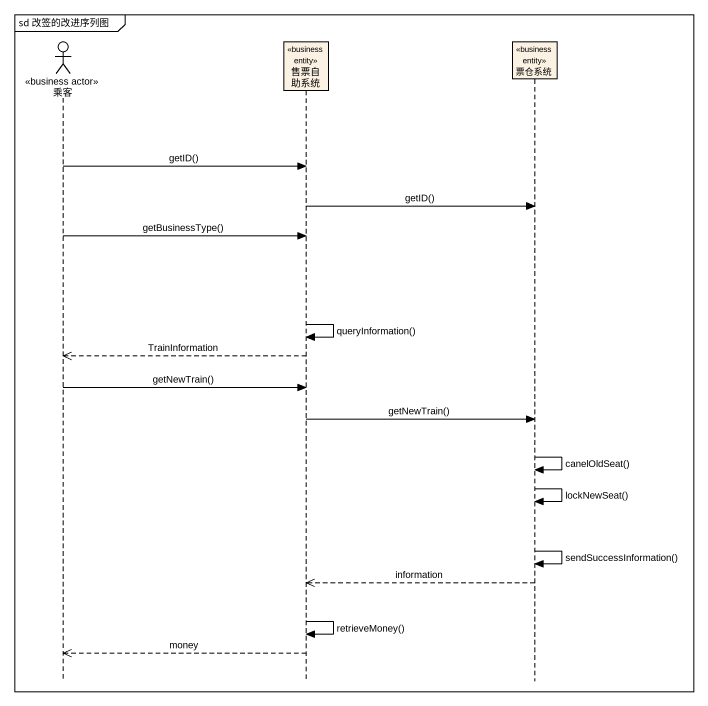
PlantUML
@startuml
mainframe sd 改签的改进序列图
hide footbox
actor 乘客 <<business actor>>
participant 售票自助系统 <<business entity>>
participant 票仓系统 <<business entity>>

乘客 -> 售票自助系统 : getID()
售票自助系统 -> 票仓系统 : getID()
乘客 -> 售票自助系统 : getBusinessType()
售票自助系统 -> 售票自助系统 : queryInformation()
售票自助系统 -->> 乘客 : TrainInformation
乘客 -> 售票自助系统 : getNewTrain()
售票自助系统 -> 票仓系统 : getNewTrain()
票仓系统 -> 票仓系统 : canelOldSeat()
票仓系统 -> 票仓系统 : lockNewSeat()
票仓系统 -> 票仓系统 : sendSuccessInformation()
票仓系统 -->> 售票自助系统 : information
售票自助系统 -> 售票自助系统 : retrieveMoney()
售票自助系统 -->> 乘客 : money
@enduml
